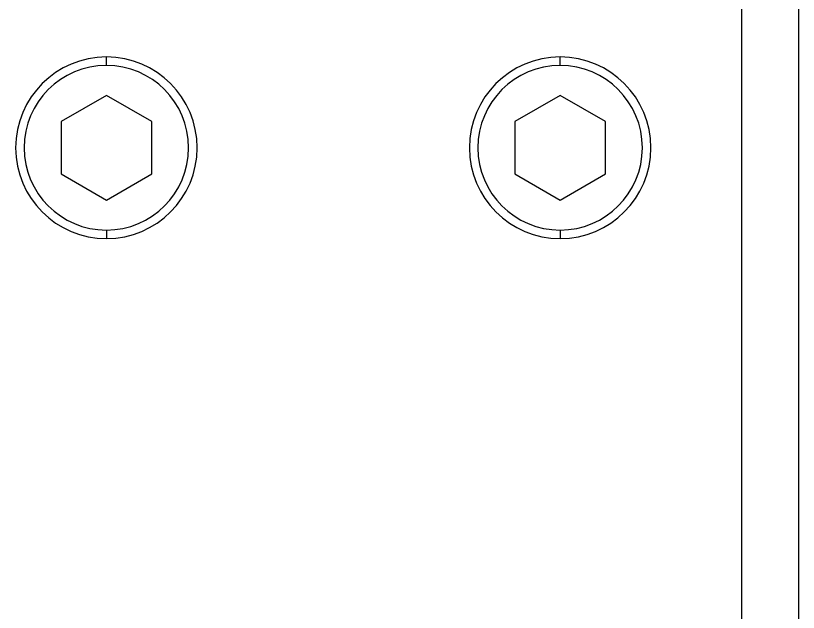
# Model space of a CAD drawing. Header units: millimetres. Extents: x 2 to 418, y 2 to 295.
# Drawn here: x 250.631 to 255.231, y 82.862 to 86.367 of the extents above; entities that cross this region are included whole.
import ezdxf

# ---------------------------------------------------------------- set-up
doc = ezdxf.new("R2010")
doc.units = ezdxf.units.MM

msp = doc.modelspace()

# ---------------------------------------------------------------- linework, layer by layer
at = {"color": 8, "linetype": 'Continuous', "lineweight": 25}
msp.add_line((254.89718, 96.59064), (254.89718, 81.25731), dxfattribs=at)
at = {"color": 7, "linetype": 'Continuous', "lineweight": 25}
for p, q in [((255.23051, 96.59064), (255.23051, 81.25731)), ((251.16384, 86.07398), (251.16384, 86.12398)), ((253.83051, 86.07398), (253.83051, 86.12398)), ((251.16384, 85.89856), (250.89718, 85.7446)), ((251.43051, 85.7446), (251.16384, 85.89856)), ((253.83051, 85.89856), (253.56384, 85.7446)), ((254.09718, 85.7446), (253.83051, 85.89856)), ((250.89718, 85.7446), (250.89718, 85.43668)), ((251.43051, 85.43668), (251.43051, 85.7446)), ((253.56384, 85.7446), (253.56384, 85.43668)), ((254.09718, 85.43668), (254.09718, 85.7446)), ((250.89718, 85.43668), (251.16384, 85.28272)), ((251.16384, 85.28272), (251.43051, 85.43668)), ((253.56384, 85.43668), (253.83051, 85.28272)), ((253.83051, 85.28272), (254.09718, 85.43668)), ((251.16384, 85.10731), (251.16384, 85.05731)), ((253.83051, 85.10731), (253.83051, 85.05731))]:
    msp.add_line(p, q, dxfattribs=at)
for centre, radius, start, end in [((251.16384, 85.59064), 0.53333, 90, 270), ((251.16384, 85.59064), 0.53333, 270, 90), ((253.83051, 85.59064), 0.53333, 90, 270), ((253.83051, 85.59064), 0.53333, 270, 90), ((251.16384, 85.59064), 0.48333, 90, 270), ((251.16384, 85.59064), 0.48333, 270, 90), ((253.83051, 85.59064), 0.48333, 90, 270), ((253.83051, 85.59064), 0.48333, 270, 90)]:
    msp.add_arc(centre, radius, start, end, dxfattribs=at)

doc.saveas('drawing.dxf')
